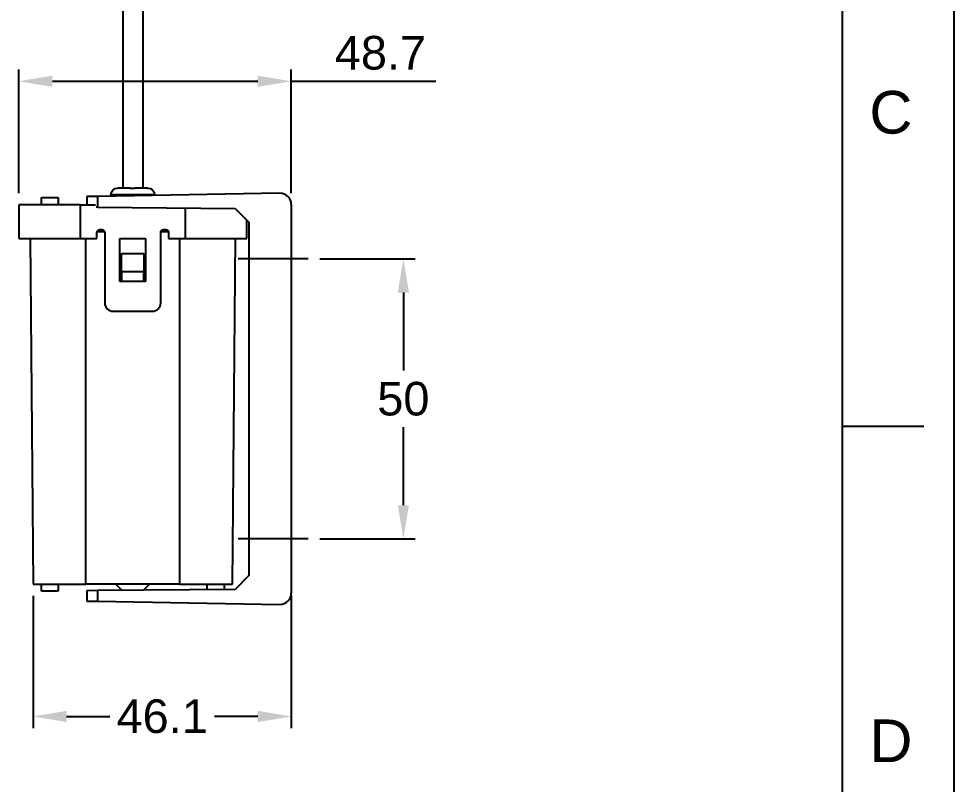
# Model space of a CAD drawing. Header units: millimetres. Extents: x 296 to 1136, y 93 to 687.
# Drawn here: x 969 to 1136, y 270.7 to 407.4 of the extents above; entities that cross this region are included whole.
import ezdxf

# ---------------------------------------------------------------- set-up
doc = ezdxf.new("R2010")
doc.units = ezdxf.units.MM
doc.header["$LTSCALE"] = 0.75
doc.linetypes.add('CENTERX2', pattern=[101.6, 63.5, -12.7, 12.7, -12.7])
for name, color, linetype in [('CENTER', 1, 'CENTERX2'), ('DIM', 3, 'Continuous'), ('FORM', 7, 'Continuous')]:
    doc.layers.add(name, color=color, linetype=linetype)
doc.styles.get("Standard").update_dxf_attribs({"font": 'arial.ttf'})
doc.dimstyles.new('사본 ISO-25', dxfattribs={"dimtxt": 6, "dimasz": 6, "dimexe": 2.1, "dimexo": 2.1, "dimgap": 2, "dimtad": 1, "dimtih": 1, "dimtoh": 1, "dimdec": 1, "dimdsep": 46, "dimtxsty": 'Standard', "dimcen": 0, "dimclrd": 3, "dimclre": 3, "dimclrt": 4, "dimazin": 2, "dimtp": 0.1, "dimtm": 0.1, "dimtfac": 0.714286, "dimtdec": 1, "dimtmove": 0, "dimatfit": 3, "dimfxl": 1, "dimarcsym": 0})

# ---------------------------------------------------------------- blocks, each defined once
blk = doc.blocks.new('*D18')
at = {"layer": 'DIM', "color": 3, "lineweight": -2, "transparency": 16777216}
for p, q in [((969.02, 376.23), (969.02, 398.31)), ((1017.67, 376.23), (1017.67, 398.31)), ((975.02, 396.21), (1011.67, 396.21)), ((1017.67, 396.21), (1043.49, 396.21))]:
    blk.add_line(p, q, dxfattribs=at)
at = {"layer": 'DIM', "color": 3, "transparency": 16777216}
for points in [[(975.02, 397.21), (975.02, 395.21), (969.02, 396.21)], [(1011.67, 397.21), (1011.67, 395.21), (1017.67, 396.21)]]:
    blk.add_solid(points, dxfattribs=at)
at = {"layer": 'DIM', "color": 4, "transparency": 16777216, "insert": (1033.58, 401.27), "char_height": 6, "attachment_point": 5}
blk.add_mtext('48.7', dxfattribs=at)
blk = doc.blocks.new('*D19')
at = {"layer": 'DIM', "color": 3, "lineweight": -2, "transparency": 16777216}
for p, q in [((1022.77, 364.49), (1039.77, 364.49)), ((1037.67, 358.49), (1037.67, 344.56)), ((1037.67, 320.49), (1037.67, 334.43)), ((1022.77, 314.49), (1039.77, 314.49))]:
    blk.add_line(p, q, dxfattribs=at)
at = {"layer": 'DIM', "color": 3, "transparency": 16777216}
for points in [[(1036.67, 358.49), (1038.67, 358.49), (1037.67, 364.49)], [(1036.67, 320.49), (1038.67, 320.49), (1037.67, 314.49)]]:
    blk.add_solid(points, dxfattribs=at)
at = {"layer": 'DIM', "color": 4, "transparency": 16777216, "insert": (1037.67, 339.49), "char_height": 6, "attachment_point": 5}
blk.add_mtext('50', dxfattribs=at)
blk = doc.blocks.new('*D20')
at = {"layer": 'DIM', "color": 3, "lineweight": -2, "transparency": 16777216}
for p, q in [((971.57, 304.33), (971.57, 280.68)), ((1017.67, 304.33), (1017.67, 280.68)), ((977.57, 282.78), (985.29, 282.78)), ((1011.67, 282.78), (1003.95, 282.78))]:
    blk.add_line(p, q, dxfattribs=at)
at = {"layer": 'DIM', "color": 3, "transparency": 16777216}
for points in [[(977.57, 283.78), (977.57, 281.78), (971.57, 282.78)], [(1011.67, 283.78), (1011.67, 281.78), (1017.67, 282.78)]]:
    blk.add_solid(points, dxfattribs=at)
at = {"layer": 'DIM', "color": 4, "transparency": 16777216, "insert": (994.62, 282.78), "char_height": 6, "attachment_point": 5}
blk.add_mtext('46.1', dxfattribs=at)

msp = doc.modelspace()

# ---------------------------------------------------------------- linework, layer by layer
at = {"extrusion": (1, -2.22045e-16, -2.96747e-13)}
for p, q in [((987.57, 467.13), (987.57, 377.13)), ((991.17, 467.13), (991.17, 377.13)), ((1015.63, 376.21), (983.13, 375.64)), ((993.27, 375.93), (985.47, 375.93)), ((985.47, 375.93), (985.47, 375.68)), ((988.92, 377.13), (986.67, 377.13)), ((988.92, 377.13), (989.81, 377.13)), ((992.07, 377.13), (989.81, 377.13)), ((993.27, 375.93), (993.27, 375.82)), ((980.02, 374.13), (969.02, 374.13)), ((969.02, 374.13), (969.02, 368.13)), ((973.07, 374.13), (973.07, 375.43)), ((973.07, 375.43), (976.07, 375.43)), ((976.07, 375.43), (976.07, 374.13)), ((980.02, 374.13), (982.73, 374.13)), ((980.02, 368.13), (980.02, 374.13)), ((981.17, 374.18), (981.12, 374.13)), ((983.13, 375.64), (981.17, 375.61)), ((981.17, 375.61), (981.17, 374.13)), ((982.63, 375.63), (982.62, 375.63)), ((982.62, 375.63), (982.62, 375.63)), ((983.13, 373.73), (983.13, 375.64)), ((1017.67, 374.21), (1017.67, 304.78)), ((983.23, 373.72), (982.83, 373.73)), ((983.13, 373.73), (1007.67, 373.51)), ((998.72, 373.59), (998.72, 368.13)), ((1007.67, 373.51), (1010.17, 370.99)), ((1009.72, 368.13), (1009.72, 371.44)), ((1010.17, 308), (1010.17, 370.99)), ((982.97, 368.13), (982.97, 369.23)), ((984.36, 369.33), (982.98, 369.33)), ((983.47, 369.73), (983.87, 369.73)), ((984.37, 369.23), (984.37, 356.63)), ((994.37, 356.63), (994.37, 369.23)), ((995.76, 369.33), (994.38, 369.33)), ((994.87, 369.73), (995.27, 369.73)), ((995.77, 369.23), (995.77, 368.13)), ((969.02, 368.13), (980.02, 368.13)), ((971.04, 368.13), (971.57, 306.43)), ((980.02, 368.13), (982.97, 368.13)), ((981.02, 306.43), (981.02, 368.13)), ((987.07, 360.43), (987.07, 368.13)), ((987.07, 368.13), (991.67, 368.13)), ((991.67, 368.13), (991.67, 360.43)), ((995.77, 368.13), (998.72, 368.13)), ((997.72, 368.13), (997.72, 306.43)), ((998.72, 368.13), (1009.72, 368.13)), ((1007.16, 306.43), (1007.7, 368.13)), ((987.37, 365.46), (991.37, 365.46)), ((987.37, 362.27), (987.37, 365.46)), ((991.37, 365.46), (991.37, 362.27)), ((987.37, 362.27), (987.37, 360.43)), ((987.37, 362.27), (991.37, 362.27)), ((991.37, 360.43), (991.37, 362.27)), ((991.67, 360.43), (987.07, 360.43)), ((985.87, 355.13), (992.87, 355.13)), ((1010.17, 308), (1007.67, 305.47)), ((971.57, 306.43), (981.02, 306.43)), ((973.07, 305.13), (973.07, 306.43)), ((976.07, 306.43), (976.07, 305.13)), ((997.72, 306.43), (981.02, 306.43)), ((986.37, 306.43), (987.5, 305.3)), ((991.27, 305.33), (992.37, 306.43)), ((997.72, 306.43), (1007.16, 306.43)), ((1002.67, 305.43), (1002.67, 306.43)), ((1005.67, 306.43), (1005.67, 305.46)), ((976.07, 305.13), (973.07, 305.13)), ((983.13, 305.26), (981.17, 305.24)), ((981.17, 305.24), (981.17, 303.38)), ((1007.67, 305.47), (983.13, 305.26)), ((983.13, 303.35), (983.13, 305.26)), ((981.17, 303.38), (983.13, 303.35)), ((983.13, 303.35), (1015.63, 302.78))]:
    msp.add_line(p, q, dxfattribs=at)
at = {"extrusion": (-5.04871e-29, 2.22045e-16, -1)}
for centre, radius, start, end in [((-986.67, 375.93), 1.2, 0, 90), ((-992.07, 375.93), 1.2, 90, 180), ((-983.47, 369.23), 0.5, 0, 90), ((-983.87, 369.23), 0.5, 90, 180), ((-994.87, 369.23), 0.5, 0, 90), ((-995.27, 369.23), 0.5, 90, 180)]:
    msp.add_arc(centre, radius, start, end, dxfattribs=at)
for centre, start, end in [((985.87, 356.63), 180, 270), ((992.87, 356.63), 270, 0)]:
    msp.add_arc(centre, 1.5, start, end)
for centre, start_param, end_param in [((1015.67, 374.21), 3.141593, 4.729842), ((1015.67, 304.78), 1.553343, 3.141593)]:
    msp.add_ellipse(centre, major_axis=(-2, 0), ratio=1, start_param=start_param, end_param=end_param)
msp.add_open_spline([(988.92, 377.13), (988.95, 377.13), (988.98, 377.13), (989.08, 377.13), (989.16, 377.13), (989.3, 377.13), (989.37, 377.13), (989.5, 377.13), (989.58, 377.13), (989.7, 377.13), (989.76, 377.13), (989.81, 377.13)], degree=3, knots=[0.42236619, 0.42236619, 0.42236619, 0.42236619, 0.43214208, 0.43214208, 0.45279992, 0.45279992, 0.46934817, 0.46934817, 0.48746188, 0.48746188, 0.50331301, 0.50331301, 0.50331301, 0.50331301])
at = {"layer": 'CENTER'}
for p, q in [((1020.67, 364.49), (1008.17, 364.49)), ((1020.67, 314.49), (1008.17, 314.49))]:
    msp.add_line(p, q, dxfattribs=at)
at = {"layer": 'FORM', "color": 7, "linetype": 'Continuous'}
for p, q in [((1136, 93), (1136, 687)), ((1116, 334.6), (1130.54, 334.6))]:
    msp.add_line(p, q, dxfattribs=at)
at = {"layer": 'FORM', "linetype": 'Continuous'}
msp.add_line((1116, 667), (1116, 113), dxfattribs=at)

# ---------------------------------------------------------------- texts
at = {"layer": 'FORM', "char_height": 7.62, "attachment_point": 5}
for s, insert in [('C', (1124.69, 390.62)), ('D', (1124.69, 278.43))]:
    msp.add_mtext_dynamic_manual_height_columns(s, width=10, gutter_width=12.5, heights=[0], dxfattribs=dict(at, insert=insert))

# ---------------------------------------------------------------- dimensions: what is measured, and where the dimension line sits
at = {"layer": 'DIM'}
dim = msp.add_linear_dim(base=(1017.66569032, 396.20727859), p1=(969.01569032, 374.13116346), p2=(1017.66569032, 374.13116346), dimstyle='사본 ISO-25', dxfattribs=at)
dim.commit()
dim.dimension.update_dxf_attribs({"geometry": '*D18', "text_midpoint": (1033.57906003, 396.20727859), "dimtype": 160})
dim = msp.add_linear_dim(base=(1037.67, 314.49), p1=(1020.67, 364.49), p2=(1020.67, 314.49), angle=90, dimstyle='사본 ISO-25', override={"dimtad": 0}, dxfattribs=at)
dim.commit()
dim.dimension.update_dxf_attribs({"geometry": '*D19', "text_midpoint": (1037.67, 339.49)})
dim = msp.add_linear_dim(base=(1017.67, 282.78), p1=(971.57, 306.43), p2=(1017.67, 306.43), dimstyle='사본 ISO-25', override={"dimtad": 0}, dxfattribs=at)
dim.commit()
dim.dimension.update_dxf_attribs({"geometry": '*D20', "text_midpoint": (994.62, 282.78)})

doc.saveas('drawing.dxf')
